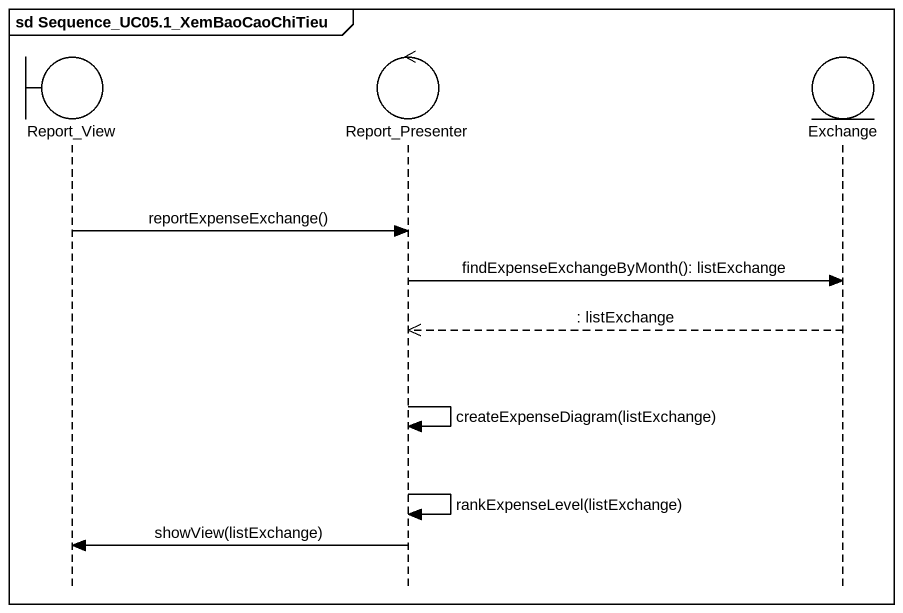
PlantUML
@startuml
mainframe sd Sequence_UC05.1_XemBaoCaoChiTieu
hide footbox
boundary Report_View
control Report_Presenter
entity Exchange

Report_View -> Report_Presenter : reportExpenseExchange()
Report_Presenter -> Exchange : findExpenseExchangeByMonth(): listExchange
Exchange -->> Report_Presenter : : listExchange
Report_Presenter -> Report_Presenter : createExpenseDiagram(listExchange)
Report_Presenter -> Report_Presenter : rankExpenseLevel(listExchange)
Report_Presenter -> Report_View : showView(listExchange)
@enduml
